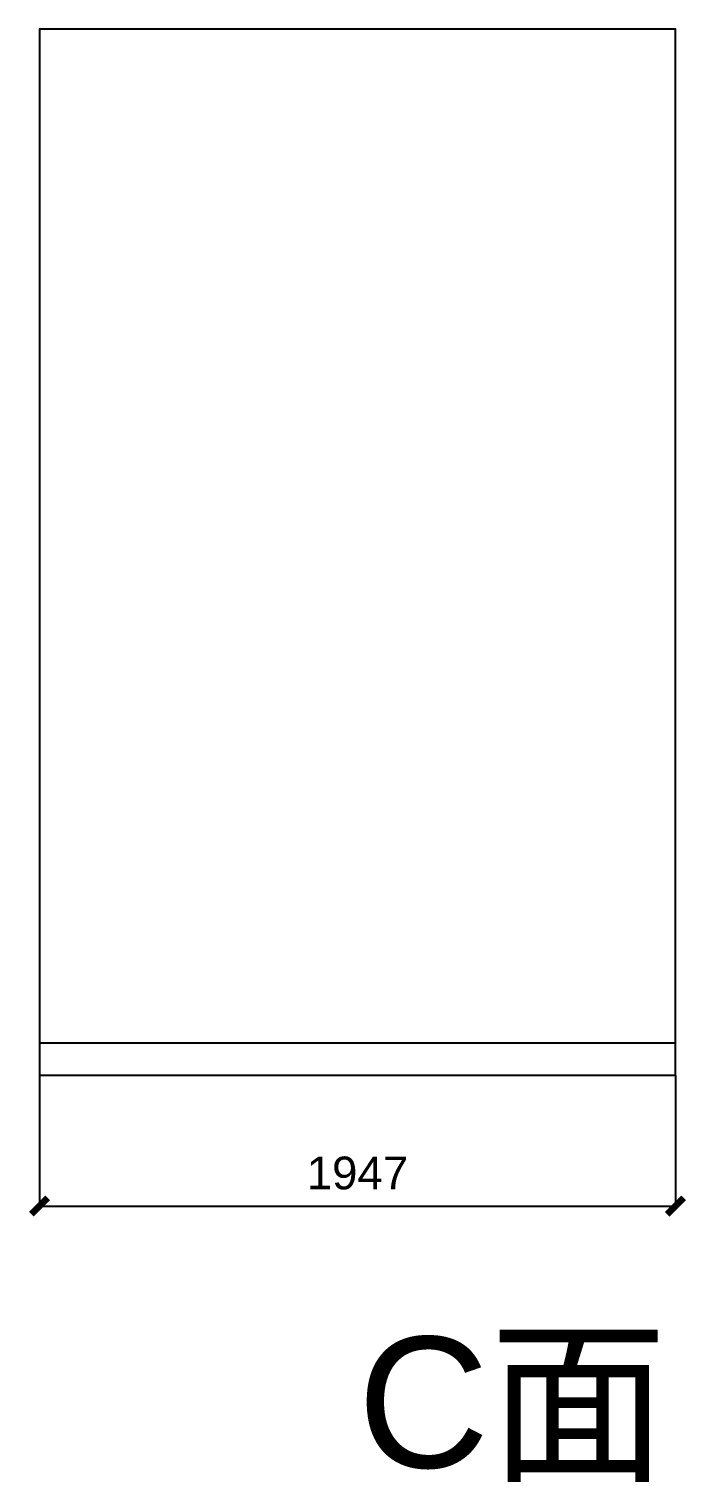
# Model space of a CAD drawing. Header units: inches. Extents: x -9450 to 207408, y -100115 to 6682.
# Drawn here: x -1239 to -521, y -21844 to -20257 of the extents above; entities that cross this region are included whole.
import ezdxf

# ---------------------------------------------------------------- set-up
doc = ezdxf.new("R2010")
doc.units = ezdxf.units.IN
doc.header["$MEASUREMENT"] = 0
doc.layers.add('tag', color=1, linetype='Continuous')
doc.styles.get("Standard").update_dxf_attribs({"font": 'arial.ttf'})
doc.dimstyles.new('DimStyle', dxfattribs={"dimtxt": 100, "dimasz": 50, "dimexe": 0.18, "dimexo": 0.0625, "dimgap": 50, "dimtad": 1, "dimdec": 0, "dimzin": 0, "dimdsep": 46, "dimtxsty": 'Standard', "dimblk": 'ARCHTICK', "dimcen": 0.09, "dimadec": 0, "dimazin": 0, "dimtfac": 1, "dimtdec": 4, "dimtofl": 0, "dimtmove": 0, "dimatfit": 3, "dimfxl": 1, "dimtolj": 1, "dimtzin": 0, "dimarcsym": 0})

# ---------------------------------------------------------------- blocks, each defined once
blk = doc.blocks.new('_ArchTick')
at = {"color": 0, "linetype": 'ByBlock'}
blk.add_lwpolyline([(-0.5, -0.5, 0.4, 0.4, 0), (0.5, 0.5, 0.4, 0.4, 0)], format="xyseb", dxfattribs=at)
blk = doc.blocks.new('*D194')
at = {"color": 0, "linetype": 'ByBlock', "lineweight": -2}
for p, q in [((0, -0.1), (0, -400.2)), ((1946.6, -0.1), (1946.6, -400.2)), ((0, -400), (1946.6, -400))]:
    blk.add_line(p, q, dxfattribs=at)
at = {"layer": 'Defpoints'}
for p in [(0, 0), (1946.6, 0), (1946.6, -400)]:
    blk.add_point(p, dxfattribs=at)
at = {"color": 0, "lineweight": -2, "xscale": 50, "yscale": 50, "zscale": 50, "rotation": 180}
blk.add_blockref('_ArchTick', (0, -400), dxfattribs=at)
at = {"color": 0, "lineweight": -2, "xscale": 50, "yscale": 50, "zscale": 50}
blk.add_blockref('_ArchTick', (1946.6, -400), dxfattribs=at)
at = {"color": 0, "insert": (973.3, -350), "char_height": 100, "attachment_point": 8}
blk.add_mtext('1947', dxfattribs=at)
blk = doc.blocks.new('房间1墙面整体铺贴方案6')
blk.add_lwpolyline([(0, -3200), (1946.6, -3200), (1946.6, -3101.9), (0, -3101.9)], close=True)
blk = doc.blocks.new('房间1墙面6铺贴')
blk.add_lwpolyline([(0, 0), (1946.6, 0), (1946.6, 3200), (0, 3200)], close=True)
blk.add_blockref('房间1墙面整体铺贴方案6', (0, 3200, -1))
at = {"layer": 'tag', "insert": (973.3, -800), "char_height": 400, "attachment_point": 1}
blk.add_mtext('C面', dxfattribs=at)
dim = blk.add_linear_dim(base=(1946.6, -400), p1=(0, 0), p2=(1946.6, 0), dimstyle='DimStyle', override={"dimpost": '<>'})
dim.commit()
dim.dimension.update_dxf_attribs({"geometry": '*D194', "text_midpoint": (973.3, -400)})

msp = doc.modelspace()

# ---------------------------------------------------------------- block references
at = {"xscale": 0.35714285657746, "yscale": 0.35714285657746, "zscale": 0.35714285657746}
msp.add_blockref('房间1墙面6铺贴', (-1227.6, -21400), dxfattribs=at)

doc.saveas('drawing.dxf')
